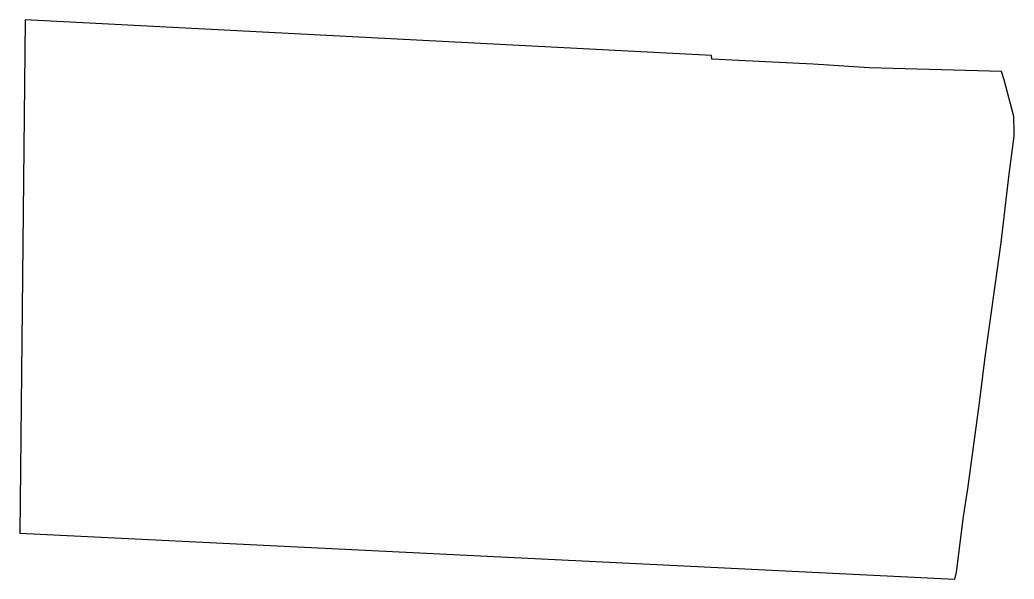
# Model space of a CAD drawing. Header units: millimetres. Extents: x 603050 to 603443, y 1301051 to 1301272.
import ezdxf

# ---------------------------------------------------------------- set-up
doc = ezdxf.new("R2010")
doc.units = ezdxf.units.MM

msp = doc.modelspace()

# ---------------------------------------------------------------- linework, layer by layer
msp.add_lwpolyline([(603419.622, 1301050.898), (603420.37, 1301053.632), (603423.146, 1301075.623), (603424.839, 1301086.619), (603429.408, 1301120.572), (603430.883, 1301132.362), (603431.854, 1301139.56), (603438.03, 1301184.011), (603441.129, 1301211.145), (603443.091, 1301226.078), (603443.118, 1301227.902), (603443.074, 1301229.314), (603443.063, 1301232.222), (603443.03, 1301233.888), (603439.18, 1301248.341), (603438.178, 1301251.659), (603385.813, 1301253.187), (603363.641, 1301254.544), (603323.558, 1301256.599), (603323.358, 1301258.016), (603051.763, 1301272.11), (603049.659, 1301069.128)], close=True)

doc.saveas('drawing.dxf')
